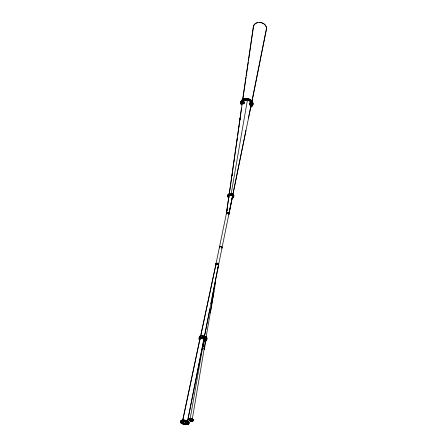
<?xml version="1.0" encoding="UTF-8"?>
<svg xmlns="http://www.w3.org/2000/svg" width="447" height="447" viewBox="0 0 447 447"><rect width="100%" height="100%" fill="white"/><g stroke="black" fill="none" stroke-linecap="round" stroke-linejoin="round"><path stroke-width="0.67" d="M229.607 194.998L229.272 194.914L229.607 194.998A1.788 1.101 11.6 0 0 229.188 195.3M204.458 349.297L205.743 340.111M237.05 140.101L237.201 138.62M240.24 117.282L239.933 119.416M232.781 169.849L233.077 167.441M250.426 105.034C247.806 104.95 250.331 101.307 250.465 104.894L251.303 104.514L232.831 194.847M239.301 124.294L239.396 123.383M235.34 151.555L234.597 157.003M232.412 172.447L232.803 169.692L232.619 171.167M233.949 161.037L241.486 108.168M188.751 424.097L188.902 423.231A4.353 1.62 11.7 0 0 182.488 421.024A4.353 1.62 11.7 0 0 182.035 423.639A4.353 1.62 11.7 0 0 188.751 424.097L189.098 422.264A4.308 1.609 11.7 0 0 184.315 420.096A4.308 1.609 11.7 0 0 180.722 421.27M238.692 127.345L238.871 126.361L238.575 128.261M237.821 134.307L237.726 135.05L239.363 123.551M232.066 174.743L231.909 175.928L232.585 171.871L232.362 172.967M230.965 182.225L231.16 180.784M230.892 182.739L229.479 192.568M240.335 116.689L241.453 108.761M231.149 180.219L231.753 176.029M239.564 122.199L239.815 120.316M228.886 196.043L226.417 213.314A1.335 0.799 11.6 0 1 228.093 212.699A1.335 0.799 11.6 0 1 228.797 214.04M226.495 213.096L228.965 196.049M242.682 99.256L253.371 26.513M242.822 99.284L246.046 77.32M246.247 75.951L248.264 62.222M248.465 60.853L253.499 26.535M229.395 192.825L231.764 176.604M181.303 422.655L181.08 422.733M180.951 422.029L180.845 422.18M181.231 421.739L181.253 421.588M181.745 423.275L181.666 423.292M182.091 420.415L182.376 420.409M182.153 421.359L181.789 421.286M182.812 421.191L183.141 421.331M235.446 150.795L237.212 139.179M183.141 420.286L183.242 420.13M237.296 137.855L237.407 137.128M210.671 310.833L211.062 308.575M183.756 424.175L184.024 424.114M184.047 421.314L184.488 421.353L184.069 421.348M184.058 424.197L183.745 424.197M184.265 420.264L184.723 420.325L184.427 420.197M184.415 424.449L184.46 424.186M184.974 421.476L184.946 421.186L184.902 421.465M184.499 424.443L184.533 424.203M185.343 424.393L184.946 424.315L185.203 424.494M199.407 338.792L199.166 338.614L199.546 338.692M185.717 420.638L185.818 420.476M199.479 338.083L199.859 338.228L199.496 338.072M199.831 336.34L200.217 336.362M199.653 339.251L199.278 339.295L199.558 339.2M200.133 337.77L200.552 337.82L200.183 337.703M186.192 424.404L186.595 424.477M186.98 422.08L186.785 422.113M201.178 337.524L201.541 337.675L201.2 337.647M201.524 335.853L201.882 335.909M237.603 135.704L237.77 134.703M202.301 337.625L202.726 337.675M187.584 422.449L187.841 422.465M202.329 337.58L202.636 337.753M202.742 335.921L203.067 335.926M187.354 424.432L187.673 424.393L187.382 424.27M188.109 423.074L188.567 423.136L188.165 423.007M188.466 423.722L188.573 423.572M203.307 336.664L203.34 336.921M188.081 424.136L188.366 424.052M203.519 337.871L203.938 337.954L203.625 337.781M188.254 423.488A4.347 1.626 11.7 0 0 188.947 423.13L189.098 422.264A4.347 1.626 11.7 0 0 184.237 420.107A4.347 1.626 11.7 0 0 180.677 421.297M189.601 419.912L189.193 419.811L189.601 419.912A1.559 0.587 10 0 0 189.858 420.107M189.751 419.057L189.461 419.068M214.035 291.371L212.889 298.048M192.087 420.359L205.665 340.094M192.847 421.001C191.914 420.783 193.517 421.42 192.903 420.063M203.994 336.937L203.793 336.893M190.93 420.901L190.998 420.526M206.089 337.273L215.515 282.582M210.392 312.431L210.559 311.47M212.632 299.501L211.146 308.1M231.149 193.914L247.42 100.039A4.571 3.263 11.8 0 0 243.822 100.502M190.07 419.303L202.379 348.928M203.055 346.838L204.396 339.161A0.749 0.346 11.6 0 1 204.475 339.061M203.128 346.85L204.363 339.809M205.341 336.49L204.994 336.496L205.357 336.474M204.653 338.329L205.056 338.34L204.692 338.362M247.543 99.05L247.66 98.53M247.672 99.072L247.761 98.547M190.992 421.013L190.992 420.979M205.927 338.887L205.503 338.843L205.894 338.837M217.482 270.435L218.482 265.06L211.856 298.529M206.268 337.111L205.871 337.016L206.285 337.094M239.424 123.081L239.586 122.176M231.904 175.805L231.993 175.308M191.78 419.062L191.959 419.13M205.955 340.642L206.201 340.648M234.368 158.612L233.144 166.966M209.291 312.202L218.432 265.328A1.358 0.732 11.7 0 0 217.94 264.367A1.358 0.732 11.7 0 0 216.225 264.194A1.358 0.732 11.7 0 0 216.069 265.127M210.85 303.764L211.604 299.853M209.459 311.313L204.536 336.267M204.452 336.217L209.811 309.073M218.482 265.2L232.423 196.725M218.566 265.216L218.717 264.484M216.544 275.095L216.812 273.743M187.561 420.945L203.748 339.714M187.656 420.968L203.843 339.731M251.817 101.72L266.367 28.988A6.554 5.208 12.2 0 0 259.998 22.484A6.554 5.208 12.2 0 0 253.499 27.904M251.963 101.748L266.496 29.016A6.683 5.308 12.2 0 0 259.12 22.35M252.812 104.738L252.952 104.039M228.903 213.895L232.323 197.082M232.792 194.842L245.816 131.01M248.817 116.287L251.236 104.442M232.976 197.356C233.82 197.311 232.362 197.82 233.105 196.73M251.348 106.062L251.521 106.308L251.633 105.581M231.362 195.183L231.552 194.579M231.971 198.468A3.084 1.9 11.6 0 0 233.692 196.842A3.084 1.9 11.6 0 0 231.635 194.875L231.904 193.585L230.579 193.327A3.079 1.9 11.6 0 0 227.959 195.35M251.186 101.335L250.935 101.503L251.119 100.787M229.009 213.767L232.501 196.747M200.021 338.318L182.605 420.661M215.985 263.87L226.886 211.18M228.775 197.848A3.084 1.9 11.6 0 1 227.724 195.674A3.084 1.9 11.6 0 1 230.317 194.618L230.579 193.327M233.965 160.914L231.736 176.124M247.074 99.474L246.722 99.603L247.023 98.966M245.61 99.368L245.867 98.921M182.706 420.683L199.988 338.966M201.016 334.579L215.711 265.518M200.664 335.798L215.622 265.552M241.414 101.603L241.671 101.162M227.042 210.431L227.294 209.347M227.126 210.129L227.35 209.207M231.535 193.786L231.864 193.786M244.47 102.223C244.95 103.643 241.603 104.659 243.079 102.626C244.744 100.704 245.006 104.084 243.012 103.939M242.933 103.212L242.894 103.872M232.429 194.205L232.68 194.333M248.303 118.064L248.683 116.946M241.358 101.726L241.732 101.754L241.402 101.609M241.101 102.48L241.486 102.519M242.207 101.078L241.849 101.011M241.391 103.263L241.062 103.386L241.38 103.263M242.933 100.446L242.542 100.357M243.811 99.977L243.419 99.888M244.498 99.502L244.788 99.558M245.554 99.491L245.9 99.424M246.733 99.446L247.062 99.469M249.029 100.022L249.342 100.24L249.013 100.027M251.532 102L251.845 102.218L251.471 102.039M252.231 102.844L251.896 102.966L252.22 102.844M251.013 106.788L250.627 106.744M252.488 103.872L252.13 103.799M252.114 104.559L252.421 104.777L252.097 104.559M241.905 104.296L242.302 104.363L241.888 104.285M241.453 103.458L241.078 103.324M241.302 104.134L241.693 104.263M241.777 104.95L242.067 104.933M244.833 99.67L244.442 99.625M248.219 99.687L247.85 99.776L248.258 99.748M249.342 100.24L248.968 100.106M250.141 100.541L250.292 100.821L250.069 100.547M251.203 101.402L250.789 101.324L251.203 101.346M251.845 102.218L251.454 102.139M252.287 103.045L251.918 102.905M252.488 104.687L252.097 104.643M218.544 265.294L218.572 265.244A1.442 0.782 11.7 0 0 218.572 265.127M243.079 102.911L243.766 102.212M251.885 101.553L251.868 101.262M204.195 341.033L204.497 341.083M206.425 339.463L206.145 339.552M183.242 421.292L182.873 421.281M249.828 104.922C253.03 105.442 247.331 100.396 249.828 104.922L250.465 104.626M229.06 197.73L229.099 197.574M244.481 99.502L244.8 99.564M245.599 99.368L245.917 99.43M233.116 194.724L233.407 194.842L233.099 194.858M202.586 336.641L202.893 336.742M185.818 421.638L185.399 421.521L185.728 421.705M182.449 423.706L182.857 423.784L182.544 423.784M249.225 99.307L249.515 99.469L249.225 99.279M251.521 106.308L251.326 106.068L251.672 106.084M192.758 419.509L192.864 419.672M182.097 421.476L181.8 421.415M188.41 421.962L188.774 422.091L188.388 422.097M187.913 422.51L187.74 422.633M188.517 423.125L188.176 423.141M202.932 335.658C200.284 339.91 207.598 336.356 202.932 335.658A3.989 1.855 11.7 0 0 199.597 337.731M202.541 336.546L204.139 336.798M203.335 341.296L203.128 341.29A3.995 1.849 11.7 0 0 204.324 341.352M206.022 340.659L205.883 340.636M230.317 194.618L231.635 194.875M199.44 338.602L199.161 338.697M204.128 336.859L203.933 336.787A4.029 1.866 11.7 0 1 206.637 339.871M202.558 336.485L202.754 336.552A4.029 1.866 11.7 0 0 199.2 338.39M250.476 99.904L250.113 99.882L250.449 99.916M252.186 105.38L251.823 105.391M242.794 103.145A1.173 0.564 -44.4 0 0 243.844 101.564A1.173 0.564 -44.4 0 0 242.263 102.302A1.173 0.564 -44.4 0 0 242.794 103.145L243.392 103.765M243.833 101.927L244.565 102.687M248.264 99.804L247.873 99.754M248.387 99.027L248.001 98.999L248.409 99.027M250.314 100.62L249.962 100.642M253.365 27.91A6.683 5.308 12.2 0 1 257.433 22.573M216.214 264.4A1.352 0.738 11.7 0 1 216.493 263.428A1.352 0.738 11.7 0 1 218.32 263.791A1.352 0.738 11.7 0 1 218.248 264.803M216.147 264.546A1.408 0.765 11.7 0 1 216.432 263.534A1.408 0.765 11.7 0 1 218.337 263.87A1.408 0.765 11.7 0 1 218.276 264.898A1.408 0.765 11.7 0 0 218.337 263.87A1.408 0.765 11.7 0 0 216.449 263.473A1.408 0.765 11.7 0 0 216.158 264.484A1.408 0.765 11.7 0 1 216.443 263.495A1.408 0.765 11.7 0 1 218.332 263.909A1.408 0.765 11.7 0 1 218.259 264.965M215.996 265.144A1.442 0.782 11.7 0 1 216.169 264.155A1.442 0.782 11.7 0 1 217.991 264.333A1.442 0.782 11.7 0 1 218.449 265.389M218.482 265.06A1.358 0.738 11.7 0 1 218.432 265.328M192.104 419.906A1.129 0.425 9.9 0 1 191.595 420.409A1.129 0.425 9.9 0 1 190.098 419.984M190.171 419.565A1.129 0.425 9.9 0 1 190.439 419.498M191.266 420.56A1.559 0.587 10 0 1 190.478 420.398M191.724 419.493A1.559 0.587 10 0 1 192.171 419.672M190.064 419.934A1.039 0.391 10 0 0 190.701 420.498A1.123 0.425 10 0 0 192.048 420.521A1.123 0.425 10 0 0 191.679 419.917L192.031 419.929L191.634 419.912A1.039 0.391 10 0 1 191.975 420.498A1.039 0.391 10 0 1 190.701 420.498A1.123 0.425 10 0 1 189.981 419.917M190.12 419.878A1.039 0.391 10 0 1 191.126 419.794L191.171 419.794A1.123 0.425 10 0 0 190.137 419.8M191.009 420.465A1.408 0.531 9.9 0 1 190.539 420.353M191.662 419.537A1.408 0.531 9.9 0 1 192.065 419.699M192.35 419.895A1.408 0.531 9.9 0 1 192.484 420.091M190.344 419.029A1.408 0.531 9.9 0 1 191.255 419.062A1.43 0.542 9.9 0 0 189.992 419.079M192.411 419.532A1.408 0.531 9.9 0 0 192.126 419.342A1.43 0.542 9.9 0 1 192.439 419.509M189.271 419.638A2.146 0.81 9.9 0 1 189.919 418.71A2.146 0.81 9.9 0 1 192.635 419.185A2.174 0.821 9.9 0 1 192.942 420.314M192.925 420.281A2.146 0.81 9.9 0 0 192.635 419.185A2.174 0.821 9.9 0 0 189.897 418.722A2.174 0.821 9.9 0 0 189.243 419.666M186.913 423.069A2.514 0.939 11.7 0 1 184.281 423.002A2.514 0.939 11.7 0 1 182.398 421.851M187.153 422.996A2.414 0.9 11.7 0 1 184.03 423.253A2.414 0.9 11.7 0 1 182.801 421.661M186.092 421.985A2.414 0.9 11.7 0 0 185.337 421.722A2.52 0.939 11.7 0 1 186.148 421.962M186.416 422.141A2.414 0.9 11.7 0 1 187.142 422.834M187.248 423.013A2.52 0.939 11.7 0 1 184.002 423.287A2.52 0.939 11.7 0 1 182.717 421.622M186.488 422.124A2.52 0.939 11.7 0 1 187.153 422.666M188.751 424.074A4.314 1.609 11.7 0 1 182.085 423.689A4.314 1.609 11.7 0 1 182.538 421.08A4.314 1.609 11.7 0 1 188.88 423.326M188.964 423.035A4.308 1.609 11.7 0 1 188.31 423.415M203.189 347.084A0.754 0.341 9.9 0 1 203.262 346.648A0.754 0.341 9.9 0 1 204.218 346.738A0.754 0.341 9.9 0 1 204.469 347.202M204.475 339.167A0.67 0.307 11.6 0 1 204.681 339.027M205.279 339.049A0.67 0.307 11.6 0 1 205.475 339.122M203.15 346.961A0.676 0.307 9.9 0 1 203.614 346.643A0.676 0.307 9.9 0 1 204.435 346.973M202.832 349.431A1.056 0.475 9.9 0 1 202.597 348.699A1.056 0.475 9.9 0 1 204.106 348.844A1.056 0.475 9.9 0 1 204.162 349.554M199.96 339.284A2.011 0.933 11.7 0 1 202.022 338.418A2.011 0.933 11.7 0 1 203.67 340.022M200.049 339.284A1.922 0.888 11.7 0 1 202.016 338.463A1.922 0.888 11.7 0 1 203.586 339.988M203.748 337.686A3.995 1.849 11.7 0 1 206.676 339.552A3.995 1.849 11.7 0 1 205.38 341.217M199.876 340.122A3.995 1.849 11.7 0 1 199.217 338.066A3.995 1.849 11.7 0 1 202.569 337.451M199.993 339.133A2.011 0.933 11.7 0 1 202.055 338.267A2.011 0.933 11.7 0 1 203.698 339.871M204.424 339.916A0.749 0.346 11.6 0 1 204.637 339.452A0.749 0.346 11.6 0 1 205.67 339.748A0.749 0.346 11.6 0 1 205.341 340.178M204.117 335.893A3.989 1.855 11.7 0 1 206.548 339.111M226.405 213.605A1.285 0.765 11.6 0 1 228.126 213.051A1.285 0.765 11.6 0 1 228.551 214.392M245.643 130.468A1.134 0.777 11.6 0 1 245.699 131.256M246.66 98.983A5.381 3.844 11.8 0 1 247.599 99.105M241.039 103.318A6.135 4.386 11.8 0 1 246.973 98.429A6.135 4.386 11.8 0 1 252.818 104.548M249.795 103.117A1.134 0.81 11.5 0 1 250.56 103.168M242.877 101.072A4.716 3.369 11.8 0 1 243.727 100.413M244.252 100.167A4.716 3.369 11.8 0 1 245.453 99.865M246.772 99.843A4.716 3.369 11.8 0 1 248.096 100.094M249.683 100.832A4.716 3.369 11.8 0 1 251.164 102.38M242.179 103.67A4.716 3.369 11.8 0 1 247.37 100.257A4.716 3.369 11.8 0 1 251.052 105.38M241.905 105.682A6.124 4.369 11.8 0 1 243.073 99.703A6.124 4.369 11.8 0 1 251.471 101.229A6.124 4.369 11.8 0 1 250.761 107.297M250.845 106.956A6.135 4.381 11.8 0 0 251.885 101.223A6.135 4.386 11.8 0 0 244.062 98.983A6.135 4.386 11.8 0 0 241.19 104.196A6.135 4.381 11.8 0 1 244.056 99.005A6.135 4.381 11.8 0 1 251.885 101.223A6.135 4.386 11.8 0 1 250.845 106.934M231.904 193.585A3.079 1.9 11.6 0 1 233.658 196.462M227.752 195.367A3.084 1.9 11.6 0 1 230.445 193.998L231.764 194.255A3.084 1.9 11.6 0 1 233.524 197.133M241.631 108.303A1.162 0.598 65.6 0 1 241.346 106.995A1.162 0.598 65.6 0 1 242.084 106.872M250.236 108.347A1.162 0.576 -44.3 0 1 250.096 109.61M229.143 195.507A1.788 1.101 11.6 0 1 230.015 195.088M230.613 195.071A1.788 1.101 11.6 0 1 231.512 195.294A1.872 1.151 11.6 0 0 230.931 195.065M231.775 195.428A1.788 1.101 11.6 0 1 232.345 195.954M228.892 195.842A1.872 1.151 11.6 0 1 229.982 195.037M231.825 195.395A1.872 1.151 11.6 0 1 232.267 195.747M232.423 195.942A1.872 1.151 11.6 0 1 232.574 196.356M229.115 197.032A1.872 1.151 11.6 0 1 229.372 195.574A1.872 1.151 11.6 0 1 231.747 195.775A1.872 1.151 11.6 0 1 232.311 197.3M226.45 213.828A1.319 0.788 11.6 0 1 227.065 212.934A1.319 0.788 11.6 0 1 228.724 213.387A1.319 0.788 11.6 0 1 228.573 214.409M226.473 213.353A1.285 0.765 11.6 0 1 228.115 212.738A1.285 0.765 11.6 0 1 228.668 214.068M226.389 213.845A1.319 0.788 11.6 0 1 227.121 213.023A1.319 0.788 11.6 0 1 228.73 213.515A1.319 0.788 11.6 0 1 228.551 214.51M216.192 264.322A1.408 0.765 11.7 0 1 216.482 263.305A1.408 0.765 11.7 0 1 218.382 263.68A1.408 0.765 11.7 0 1 218.309 264.736M216.214 264.294A1.386 0.754 11.7 0 1 216.499 263.3A1.386 0.754 11.7 0 1 218.365 263.669A1.386 0.754 11.7 0 1 218.298 264.708M219.578 247.929A1.386 0.777 11.7 0 1 219.745 246.94A1.386 0.777 11.7 0 1 221.5 247.107A1.386 0.777 11.7 0 1 221.935 248.152M219.611 247.75A1.386 0.777 11.7 0 1 219.784 246.766A1.386 0.777 11.7 0 1 221.539 246.934A1.386 0.777 11.7 0 1 221.969 247.979M219.639 247.61A1.386 0.777 11.7 0 1 219.812 246.627A1.386 0.777 11.7 0 1 221.567 246.794A1.386 0.777 11.7 0 1 221.997 247.839M240.011 119.193L239.994 119.612L240.089 118.455L240.011 119.193M229.546 193.618L229.875 193.713L229.568 193.59M230.255 194.853L230.585 194.948L230.255 194.853M190.232 419.61L190.355 419.727A1.559 0.587 9.9 0 1 192.573 420.593A1.559 0.587 9.9 0 1 190.176 420.688A1.559 0.587 9.9 0 1 190.361 419.688L190.651 419.688L190.266 419.593M190.383 418.761L190.791 418.861L190.383 418.761M230.529 193.557L230.853 193.657L230.551 193.529M192.528 420.398L192.936 420.498L192.556 420.376M234.468 157.182L234.396 157.556L234.736 156.411L234.468 157.182M239.815 119.936L239.592 121.003L239.815 119.936M232.177 195.468L232.496 195.579L232.177 195.468M228.177 196.987L228.495 197.105L228.205 196.959M232.82 196.049L233.144 196.132L232.82 196.049M227.892 196.328L228.205 196.457L227.925 196.306M233.105 196.697L233.412 196.825L233.138 196.674M228.004 195.702L228.322 195.797L228.004 195.702M228.495 195.194L228.814 195.3L228.495 195.194M232.507 197.82L232.82 197.926L232.541 197.797M189.115 420.32L189.517 420.42L189.154 420.303M190.025 420.856L190.428 420.957L190.025 420.856M191.405 421.102L191.808 421.197L191.405 421.102M231.473 194.372L231.479 194.372M190.316 420.538A1.039 0.391 10 0 0 192.026 420.599A1.039 0.391 10 0 0 190.746 419.929A1.039 0.391 10 0 0 190.316 420.538M190.254 420.711A1.402 0.525 10 0 0 192.406 420.621A1.402 0.525 10 0 0 190.416 419.811A1.402 0.525 10 0 0 190.254 420.711M189.958 420.661A1.564 0.587 10 0 0 192.523 420.75A1.564 0.587 10 0 0 190.59 419.75A1.564 0.587 10 0 0 189.958 420.661M189.545 420.767A2.174 0.821 10 0 0 193.11 420.895A2.174 0.821 10 0 0 190.422 419.498A2.174 0.821 10 0 0 189.545 420.767M183.086 423.186A2.414 0.9 11.7 0 0 187.03 423.438A2.414 0.9 11.7 0 0 184.052 421.812A2.414 0.9 11.7 0 0 183.086 423.186M181.985 423.102A3.464 1.291 11.7 0 0 187.835 423.89A3.464 1.291 11.7 0 0 184.348 421.437A3.464 1.291 11.7 0 0 181.985 423.102M181.884 423.097A3.593 1.341 11.7 0 0 187.958 423.912A3.593 1.341 11.7 0 0 184.337 421.37A3.593 1.341 11.7 0 0 181.884 423.097M182.516 423.549A3.598 1.341 11.7 0 0 188.204 423.695A3.598 1.341 11.7 0 0 183.41 421.37A3.598 1.341 11.7 0 0 182.516 423.549M247.588 99.173A5.263 3.76 11.8 0 0 246.219 99.044A5.269 3.766 11.8 0 1 247.588 99.156M242.654 103.168A1.117 0.536 -44.4 0 0 243.838 101.692A1.117 0.536 -44.4 0 0 242.408 102.151A1.117 0.536 -44.4 0 0 242.654 103.168M249.946 103.419A1.117 0.564 65.6 0 0 251.046 104.849A1.117 0.564 65.6 0 0 250.907 103.173A1.117 0.564 65.6 0 0 249.946 103.419M249.907 103.229A1.173 0.592 65.6 0 0 250.963 104.911A1.173 0.592 65.6 0 0 251.03 103.302A1.173 0.592 65.6 0 0 249.907 103.229"/></g></svg>
